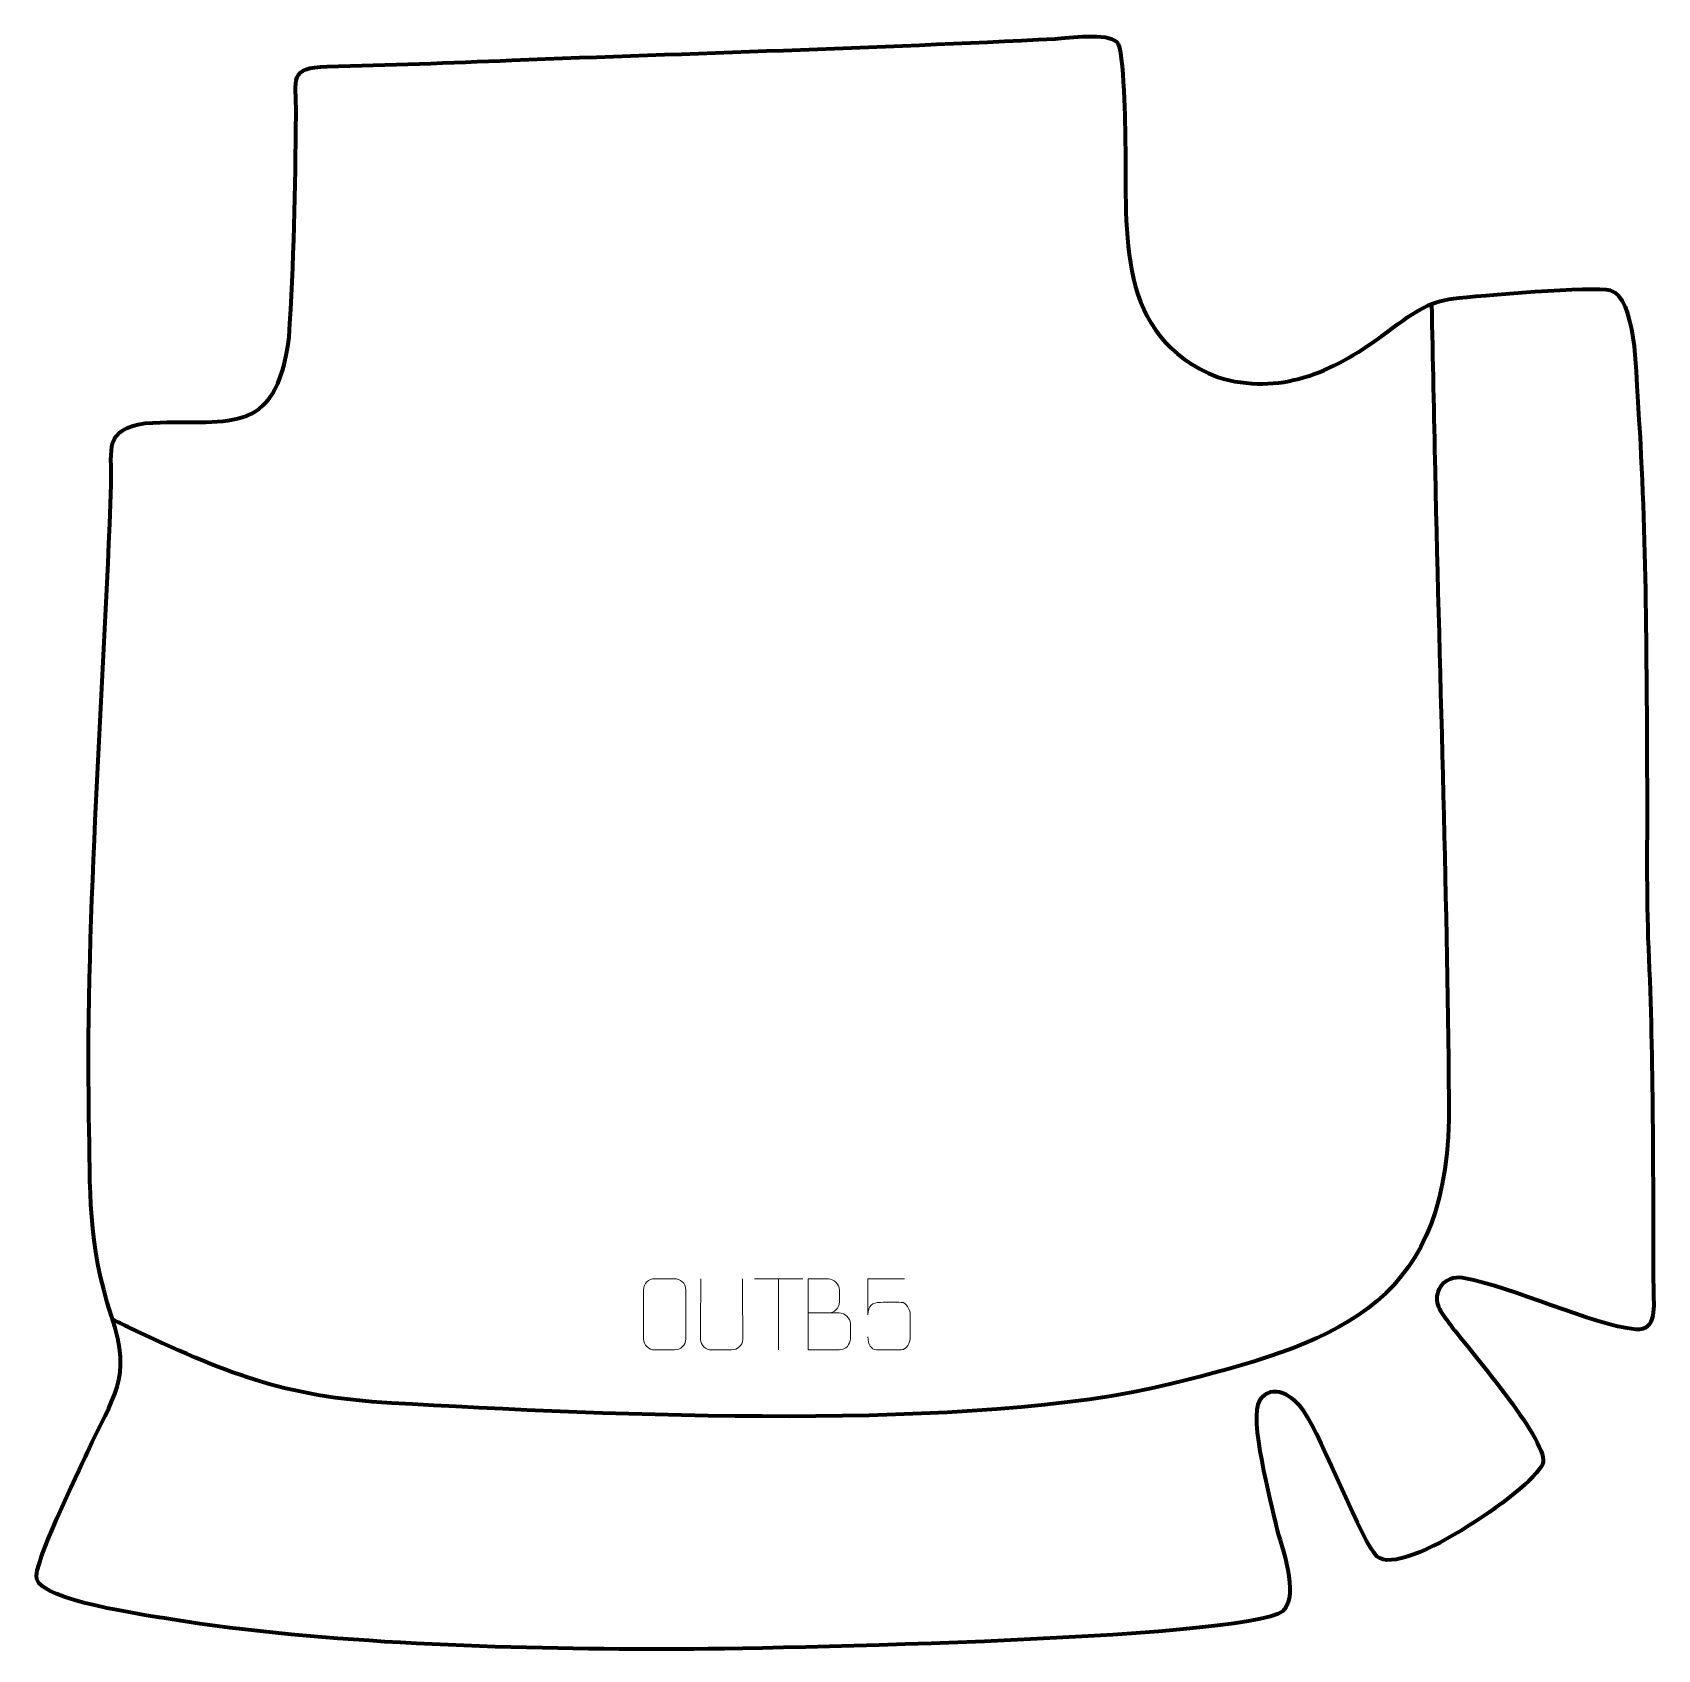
# Model space of a CAD drawing. Header units: millimetres. Extents: x -313 to 258, y -254 to 314.
import ezdxf

# ---------------------------------------------------------------- set-up
doc = ezdxf.new("R2010")
doc.units = ezdxf.units.MM
doc.header["$MEASUREMENT"] = 0
for name, color, linetype in [('layer 1', 7, 'Continuous'), ('layer 2', 7, 'Continuous'), ('layer 3', 7, 'Continuous')]:
    doc.layers.add(name, color=color, linetype=linetype)

msp = doc.modelspace()

# ---------------------------------------------------------------- linework, layer by layer
at = {"layer": 'layer 1', "color": 250, "lineweight": 9}
msp.add_open_spline([(-40.5132, -135.4502), (-36.8746, -135.4498), (-33.2875, -135.4498), (-29.6481, -135.4502), (-29.6481, -135.4502), (-27.6727, -135.4675), (-25.7491, -137.2036), (-25.7491, -139.2532), (-25.7491, -139.2532), (-25.7495, -140.3818), (-25.7495, -143.4312), (-25.7491, -144.5601), (-25.7491, -144.5601), (-25.7315, -146.418), (-27.2736, -148.4319), (-29.5951, -148.415), (-29.5951, -148.415), (-33.2349, -148.4146), (-36.8743, -148.4146), (-40.5132, -148.415), (-40.5132, -148.415), (-40.5132, -140.0967), (-40.5132, -131.7789), (-40.5132, -123.4614), (-40.5132, -123.4614), (-38.1395, -123.4614), (-35.7654, -123.4614), (-33.3912, -123.4614), (-33.3912, -123.4614), (-31.7104, -123.4438), (-29.6136, -125.3543), (-29.5959, -127.3167), (-29.5959, -127.3167), (-29.5963, -129.3828), (-29.5963, -129.5288), (-29.5959, -131.5953), (-29.5959, -131.5953), (-29.5786, -133.6614), (-31.4331, -135.4675), (-33.4431, -135.4502)], degree=3, knots=[0, 0, 0, 0, 0.09090909, 0.09090909, 0.09090909, 0.09090909, 0.18181818, 0.18181818, 0.18181818, 0.18181818, 0.27272727, 0.27272727, 0.27272727, 0.27272727, 0.36363636, 0.36363636, 0.36363636, 0.36363636, 0.45454545, 0.45454545, 0.45454545, 0.45454545, 0.54545455, 0.54545455, 0.54545455, 0.54545455, 0.63636364, 0.63636364, 0.63636364, 0.63636364, 0.72727273, 0.72727273, 0.72727273, 0.72727273, 0.81818182, 0.81818182, 0.81818182, 0.81818182, 1, 1, 1, 1], dxfattribs=at)
at = {"layer": 'layer 2', "color": 142, "lineweight": 158}
msp.add_open_spline([(178.3409, 218.8683), (178.7537, 199.3772), (179.1664, 179.886), (179.579, 160.3949), (179.579, 160.3949), (181.2493, 84.4151), (183.9466, 8.4703), (184.4445, -67.5332), (184.4445, -67.5332), (182.969, -134.4348), (143.0809, -146.2781), (86.3982, -160.5282), (86.3982, -160.5282), (18.6071, -177.3508), (-111.2362, -171.4893), (-186.7537, -167.1275), (-186.7537, -167.1275), (-225.1348, -164.9107), (-245.3162, -156.5257), (-279.4658, -140.3748), (-279.4658, -140.3748), (-281.2369, -139.5225), (-283.0095, -138.6783), (-284.7866, -137.8384)], degree=3, knots=[0, 0, 0, 0, 0.14285714, 0.14285714, 0.14285714, 0.14285714, 0.28571429, 0.28571429, 0.28571429, 0.28571429, 0.42857143, 0.42857143, 0.42857143, 0.42857143, 0.57142857, 0.57142857, 0.57142857, 0.57142857, 0.71428571, 0.71428571, 0.71428571, 0.71428571, 1, 1, 1, 1], dxfattribs=at)
at = {"layer": 'layer 3', "color": 242, "lineweight": 158}
msp.add_open_spline([(46.2308, 312.0575), (-17.2514, 308.7556), (-81.1201, 306.9702), (-144.6651, 304.4907), (-144.6651, 304.4907), (-166.289, 303.6466), (-187.8567, 302.7215), (-209.4958, 302.3267), (-209.4958, 302.3267), (-223.0902, 301.8229), (-220.2903, 298.3348), (-220.3786, 285.502), (-220.3786, 285.502), (-220.6729, 259.6295), (-221.069, 233.0454), (-222.8583, 207.2521), (-222.8583, 207.2521), (-227.4661, 170.5731), (-245.0694, 178.9226), (-273.3261, 177.0417), (-273.3261, 177.0417), (-287.9849, 174.5717), (-285.0087, 168.5767), (-285.3394, 155.4869), (-285.3394, 155.4869), (-287.7113, 82.0039), (-294.3254, 7.0267), (-293.1253, -66.3161), (-293.1253, -66.3161), (-292.608, -92.9375), (-293.7051, -110.5833), (-285.1911, -136.5765), (-285.1911, -136.5765), (-277.6752, -159.5229), (-284.6828, -164.0533), (-293.6398, -184.3794), (-293.6398, -184.3794), (-296.7026, -191.1306), (-312.9474, -224.1815), (-311.4807, -228.9737), (-311.4807, -228.9737), (-309.1557, -236.5709), (-273.9735, -241.4283), (-264.5021, -243.045), (-264.5021, -243.045), (-209.874, -251.7584), (-146.568, -253.4509), (-91.1687, -253.5973), (-91.1687, -253.5973), (-67.8143, -253.659), (113.0087, -250.5587), (126.182, -240.161), (126.182, -240.161), (132.2012, -233.9653), (125.526, -217.7935), (123.7987, -210.2869), (123.7987, -210.2869), (121.9946, -202.433), (113.9882, -171.9528), (117.8933, -166.2055), (117.8933, -166.2055), (122.3021, -159.717), (130.0424, -164.7113), (133.5111, -169.9371), (133.5111, -169.9371), (140.0871, -179.8439), (154.2437, -216.475), (159.1818, -220.9647), (159.1818, -220.9647), (168.2692, -229.2268), (216.4408, -195.1982), (217.5223, -187.9071), (217.5223, -187.9071), (218.7662, -179.5211), (190.8769, -147.5809), (184.1467, -138.5728), (184.1467, -138.5728), (180.964, -134.3129), (178.4852, -131.0488), (181.5902, -126.0598), (181.5902, -126.0598), (182.9739, -123.8365), (186.5666, -122.7521), (189.0708, -123.1242), (189.0708, -123.1242), (207.1374, -126.3495), (234.6943, -139.7542), (250.043, -141.2326), (250.043, -141.2326), (257.6998, -141.9701), (256.2675, -132.6083), (256.2438, -126.9936), (256.2438, -126.9936), (256.0736, -86.6937), (256.3231, -47.6928), (254.4931, -7.185), (254.4931, -7.185), (253.7136, 11.4969), (254.1221, 31.5525), (254.0253, 50.3385), (254.0253, 50.3385), (253.7951, 94.9683), (253.8057, 142.0459), (250.641, 186.4654), (250.641, 186.4654), (250.1886, 194.301), (250.0233, 221.169), (241.1036, 223.7215), (241.1036, 223.7215), (235.5258, 225.3177), (194.6483, 221.7921), (186.1199, 220.8351), (186.1199, 220.8351), (176.8447, 219.5673), (172.4572, 216.1477), (160.785, 207.5975), (160.785, 207.5975), (143.3825, 194.8501), (125.1263, 186.5971), (103.2672, 193.1732), (103.2672, 193.1732), (67.1374, 207.4801), (71.412, 243.3418), (70.7809, 275.7952), (70.7809, 275.7952), (70.7042, 279.7396), (70.4466, 308.4286), (67.8874, 310.8974), (67.8874, 310.8974), (64.4311, 314.2315), (51.0339, 312.4002), (46.2308, 312.0575)], degree=3, knots=[0, 0, 0, 0, 0.02941176, 0.02941176, 0.02941176, 0.02941176, 0.05882353, 0.05882353, 0.05882353, 0.05882353, 0.08823529, 0.08823529, 0.08823529, 0.08823529, 0.11764706, 0.11764706, 0.11764706, 0.11764706, 0.14705882, 0.14705882, 0.14705882, 0.14705882, 0.17647059, 0.17647059, 0.17647059, 0.17647059, 0.20588235, 0.20588235, 0.20588235, 0.20588235, 0.23529412, 0.23529412, 0.23529412, 0.23529412, 0.26470588, 0.26470588, 0.26470588, 0.26470588, 0.29411765, 0.29411765, 0.29411765, 0.29411765, 0.32352941, 0.32352941, 0.32352941, 0.32352941, 0.35294118, 0.35294118, 0.35294118, 0.35294118, 0.38235294, 0.38235294, 0.38235294, 0.38235294, 0.41176471, 0.41176471, 0.41176471, 0.41176471, 0.44117647, 0.44117647, 0.44117647, 0.44117647, 0.47058824, 0.47058824, 0.47058824, 0.47058824, 0.5, 0.5, 0.5, 0.5, 0.52941176, 0.52941176, 0.52941176, 0.52941176, 0.55882353, 0.55882353, 0.55882353, 0.55882353, 0.58823529, 0.58823529, 0.58823529, 0.58823529, 0.61764706, 0.61764706, 0.61764706, 0.61764706, 0.64705882, 0.64705882, 0.64705882, 0.64705882, 0.67647059, 0.67647059, 0.67647059, 0.67647059, 0.70588235, 0.70588235, 0.70588235, 0.70588235, 0.73529412, 0.73529412, 0.73529412, 0.73529412, 0.76470588, 0.76470588, 0.76470588, 0.76470588, 0.79411765, 0.79411765, 0.79411765, 0.79411765, 0.82352941, 0.82352941, 0.82352941, 0.82352941, 0.85294118, 0.85294118, 0.85294118, 0.85294118, 0.88235294, 0.88235294, 0.88235294, 0.88235294, 0.91176471, 0.91176471, 0.91176471, 0.91176471, 0.94117647, 0.94117647, 0.94117647, 0.94117647, 1, 1, 1, 1], dxfattribs=at)
at = {"layer": 'layer 3', "color": 250, "lineweight": 9}
for points, knots in [([(-94.4661, -123.4615), (-92.1404, -123.4615), (-89.8143, -123.4615), (-87.4882, -123.4615), (-87.4882, -123.4615), (-85.5416, -123.4259), (-83.5502, -124.9174), (-83.5235, -127.3551), (-83.5235, -127.3551), (-83.5239, -133.102), (-83.5239, -138.8493), (-83.5235, -144.597), (-83.5235, -144.597), (-83.6633, -146.9204), (-85.3405, -148.4), (-87.4882, -148.4108), (-87.4882, -148.4108), (-89.8201, -148.4104), (-92.152, -148.4104), (-94.4835, -148.4108), (-94.4835, -148.4108), (-96.4085, -148.5162), (-98.3806, -146.6317), (-98.3694, -144.6144), (-98.3694, -144.6144), (-98.3691, -138.8443), (-98.3691, -133.0746), (-98.3694, -127.3053), (-98.3694, -127.3053), (-98.3652, -125.1672), (-96.6185, -123.448), (-94.4661, -123.4615)], [0, 0, 0, 0, 0.11111111, 0.11111111, 0.11111111, 0.11111111, 0.22222222, 0.22222222, 0.22222222, 0.22222222, 0.33333333, 0.33333333, 0.33333333, 0.33333333, 0.44444444, 0.44444444, 0.44444444, 0.44444444, 0.55555556, 0.55555556, 0.55555556, 0.55555556, 0.66666667, 0.66666667, 0.66666667, 0.66666667, 0.77777778, 0.77777778, 0.77777778, 0.77777778, 1, 1, 1, 1]), ([(-63.6193, -123.457), (-63.6197, -128.9965), (-63.5239, -139.1983), (-63.5235, -144.7387), (-63.5235, -144.7387), (-63.6633, -146.9782), (-65.3405, -148.4044), (-67.4882, -148.4149), (-67.4882, -148.4149), (-69.8201, -148.4145), (-72.152, -148.4145), (-74.4835, -148.4149), (-74.4835, -148.4149), (-76.4085, -148.5164), (-78.3806, -146.6999), (-78.3694, -144.7554), (-78.3694, -144.7554), (-78.3691, -139.1935), (-78.2737, -129.0181), (-78.2741, -123.457)], [0, 0, 0, 0, 0.16666667, 0.16666667, 0.16666667, 0.16666667, 0.33333333, 0.33333333, 0.33333333, 0.33333333, 0.5, 0.5, 0.5, 0.5, 0.66666667, 0.66666667, 0.66666667, 0.66666667, 1, 1, 1, 1]), ([(-6.7564, -123.4832), (-6.7564, -123.4832), (-19.6081, -123.4832), (-19.6081, -123.4832), (-19.6081, -123.4832), (-19.6078, -127.7138), (-19.6078, -131.9447), (-19.6081, -136.1759), (-19.6081, -136.1759), (-19.6084, -132.8658), (-17.9774, -131.794), (-15.1654, -131.7335), (-15.1654, -131.7335), (-12.7258, -131.7332), (-10.2863, -131.7332), (-7.8471, -131.7335), (-7.8471, -131.7335), (-6.1973, -131.7267), (-4.7224, -134.1072), (-4.6939, -136.1759), (-4.6939, -136.1759), (-4.6942, -138.7632), (-4.6942, -141.3508), (-4.6939, -143.9385), (-4.6939, -143.9385), (-4.6477, -145.8979), (-6.1471, -148.3342), (-7.773, -148.3927), (-7.773, -148.3927), (-9.7295, -148.3924), (-14.6245, -148.3924), (-16.5815, -148.3927), (-16.5815, -148.3927), (-18.427, -148.4015), (-19.5341, -146.4367), (-19.5549, -143.8856)], [0, 0, 0, 0, 0.1, 0.1, 0.1, 0.1, 0.2, 0.2, 0.2, 0.2, 0.3, 0.3, 0.3, 0.3, 0.4, 0.4, 0.4, 0.4, 0.5, 0.5, 0.5, 0.5, 0.6, 0.6, 0.6, 0.6, 0.7, 0.7, 0.7, 0.7, 0.8, 0.8, 0.8, 0.8, 1, 1, 1, 1])]:
    msp.add_open_spline(points, degree=3, knots=knots, dxfattribs=at)
for points in [[(-59.4401, -123.4847), (-59.4401, -123.4847), (-42.4529, -123.4847), (-42.4529, -123.4847)], [(-50.9463, -148.4147), (-50.9463, -148.4147), (-50.9463, -123.4611), (-50.9463, -123.4611)]]:
    msp.add_open_spline(points, degree=3, dxfattribs=at)

doc.saveas('drawing.dxf')
